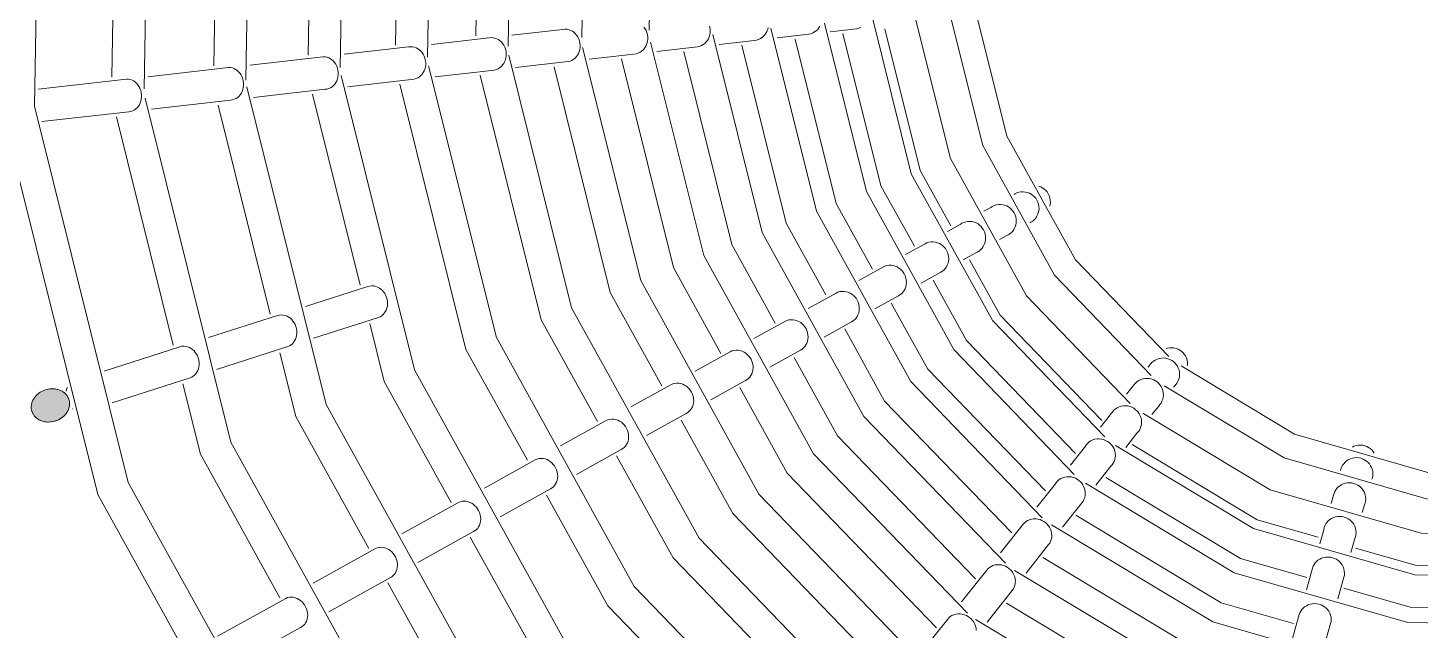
# Model space of a CAD drawing. Header units: millimetres. Extents: x -100577 to 287200, y -212120 to 238461.
# Drawn here: x 57379 to 58146, y 46985 to 47316 of the extents above; entities that cross this region are included whole.
import ezdxf

# ---------------------------------------------------------------- set-up
doc = ezdxf.new("R2010")
doc.units = ezdxf.units.MM
doc.layers.add('02_切断（家具）', color=8, linetype='Continuous', lineweight=18)
doc.layers.add('11_見えがかり（家具）', color=8, linetype='Continuous', lineweight=9)

msp = doc.modelspace()

# ---------------------------------------------------------------- hatches: boundary and pattern name
at = {"layer": '02_切断（家具）'}
msp.add_hatch(color=8, dxfattribs=at).paths.add_polyline_path([(57397.99, 47116.18), (57398.73, 47115.67), (57398.94, 47115.52), (57399.59, 47114.93), (57399.77, 47114.76), (57400.35, 47114.06), (57400.51, 47113.87), (57400.99, 47113.08), (57401.12, 47112.86), (57401.48, 47111.98), (57401.58, 47111.75), (57401.8, 47110.8), (57401.86, 47110.55), (57401.92, 47109.57), (57401.94, 47109.3), (57401.85, 47108.31), (57401.82, 47108.04), (57401.58, 47107.07), (57401.51, 47106.79), (57401.12, 47105.87), (57401.01, 47105.6), (57400.51, 47104.75), (57400.37, 47104.49), (57399.78, 47103.72), (57399.6, 47103.49), (57398.94, 47102.81), (57398.74, 47102.6), (57398.01, 47101.99), (57397.77, 47101.79), (57396.94, 47101.24), (57396.66, 47101.05), (57395.74, 47100.58), (57395.43, 47100.42), (57394.43, 47100.04), (57394.08, 47099.9), (57393.04, 47099.63), (57392.66, 47099.54), (57391.61, 47099.39), (57391.21, 47099.34), (57390.16, 47099.32), (57389.75, 47099.31), (57388.75, 47099.41), (57388.34, 47099.46), (57387.4, 47099.67), (57387.01, 47099.76), (57386.15, 47100.08), (57385.79, 47100.21), (57385.03, 47100.6), (57384.7, 47100.77), (57384.04, 47101.23), (57383.76, 47101.43), (57383.18, 47101.96), (57382.92, 47102.19), (57382.41, 47102.8), (57382.18, 47103.08), (57381.76, 47103.78), (57381.57, 47104.09), (57381.25, 47104.86), (57381.11, 47105.21), (57380.92, 47106.03), (57380.83, 47106.4), (57380.78, 47107.26), (57380.75, 47107.65), (57380.84, 47108.53), (57380.87, 47108.92), (57381.09, 47109.78), (57381.19, 47110.16), (57381.53, 47110.99), (57381.68, 47111.35), (57382.13, 47112.13), (57382.33, 47112.46), (57382.87, 47113.17), (57383.09, 47113.47), (57383.71, 47114.1), (57383.95, 47114.36), (57384.65, 47114.93), (57384.92, 47115.16), (57385.72, 47115.69), (57386.03, 47115.9), (57386.93, 47116.36), (57387.27, 47116.54), (57388.26, 47116.91), (57388.61, 47117.05), (57389.66, 47117.32), (57390.03, 47117.42), (57391.12, 47117.56), (57391.49, 47117.62), (57392.59, 47117.64), (57392.94, 47117.64), (57394.02, 47117.53), (57394.35, 47117.5), (57395.37, 47117.26), (57395.68, 47117.19), (57396.62, 47116.84), (57396.9, 47116.74), (57397.75, 47116.3)])

# ---------------------------------------------------------------- linework, layer by layer
msp.add_lwpolyline([(57397.99, 47116.18), (57398.73, 47115.67), (57398.94, 47115.52), (57399.59, 47114.93), (57399.77, 47114.76), (57400.35, 47114.06), (57400.51, 47113.87), (57400.99, 47113.08), (57401.12, 47112.86), (57401.48, 47111.98), (57401.58, 47111.75), (57401.8, 47110.8), (57401.86, 47110.55), (57401.92, 47109.57), (57401.94, 47109.3), (57401.85, 47108.31), (57401.82, 47108.04), (57401.58, 47107.07), (57401.51, 47106.79), (57401.12, 47105.87), (57401.01, 47105.6), (57400.51, 47104.75), (57400.37, 47104.49), (57399.78, 47103.72), (57399.6, 47103.49), (57398.94, 47102.81), (57398.74, 47102.6), (57398.01, 47101.99), (57397.77, 47101.79), (57396.94, 47101.24), (57396.66, 47101.05), (57395.74, 47100.58), (57395.43, 47100.42), (57394.43, 47100.04), (57394.08, 47099.9), (57393.04, 47099.63), (57392.66, 47099.54), (57391.61, 47099.39), (57391.21, 47099.34), (57390.16, 47099.32), (57389.75, 47099.31), (57388.75, 47099.41), (57388.34, 47099.46), (57387.4, 47099.67), (57387.01, 47099.76), (57386.15, 47100.08), (57385.79, 47100.21), (57385.03, 47100.6), (57384.7, 47100.77), (57384.04, 47101.23), (57383.76, 47101.43), (57383.18, 47101.96), (57382.92, 47102.19), (57382.41, 47102.8), (57382.18, 47103.08), (57381.76, 47103.78), (57381.57, 47104.09), (57381.25, 47104.86), (57381.11, 47105.21), (57380.92, 47106.03), (57380.83, 47106.4), (57380.78, 47107.26), (57380.75, 47107.65), (57380.84, 47108.53), (57380.87, 47108.92), (57381.09, 47109.78), (57381.19, 47110.16), (57381.53, 47110.99), (57381.68, 47111.35), (57382.13, 47112.13), (57382.33, 47112.46), (57382.87, 47113.17), (57383.09, 47113.47), (57383.71, 47114.1), (57383.95, 47114.36), (57384.65, 47114.93), (57384.92, 47115.16), (57385.72, 47115.69), (57386.03, 47115.9), (57386.93, 47116.36), (57387.27, 47116.54), (57388.26, 47116.91), (57388.61, 47117.05), (57389.66, 47117.32), (57390.03, 47117.42), (57391.12, 47117.56), (57391.49, 47117.62), (57392.59, 47117.64), (57392.94, 47117.64), (57394.02, 47117.53), (57394.35, 47117.5), (57395.37, 47117.26), (57395.68, 47117.19), (57396.62, 47116.84), (57396.9, 47116.74), (57397.75, 47116.3), (57397.99, 47116.18)], dxfattribs=at)
at = {"layer": '11_見えがかり（家具）'}
for points in [[(57386.24, 47487.06), (57382.51, 47273.36), (57434.21, 47065.97), (57537.83, 46879.04), (57686.3, 46725.29), (57869.51, 46615.22), (58074.96, 46556.3), (58288.66, 46552.57), (58496.04, 46604.28), (58682.97, 46707.9), (58836.72, 46856.37), (58946.8, 47039.57), (59005.71, 47245.02), (59009.44, 47458.72), (58957.74, 47666.11), (58854.12, 47853.04), (58705.65, 48006.78)], [(57820.46, 47660.69), (57757.88, 47556.53), (57723.51, 47436.65), (57721.38, 47315.14)], [(57581.53, 47306.94), (57584.15, 47457.48), (57603.41, 47524.62)], [(57625.84, 47311.99), (57628.27, 47450.88), (57645.97, 47512.63)], [(57446.34, 47478.07), (57442.94, 47282.89)], [(57502.23, 47469.72), (57499.05, 47287.58)], [(57554.05, 47461.98), (57551.13, 47294.52)], [(57601.96, 47454.82), (57599.26, 47300.24)], [(57646.07, 47448.22), (57643.59, 47306.32)], [(57686.54, 47442.18), (57684.25, 47311.09)], [(57425.2, 47289.28), (57427.46, 47418.93)], [(57481.34, 47295.54), (57483.41, 47414.28)], [(57533.4, 47301.47), (57535.29, 47409.96)], [(57844.46, 47321.91), (57865.88, 47236.01), (57910.78, 47155), (57972.48, 47091.11)], [(57867.54, 47324.37), (57887.45, 47244.51), (57929.42, 47168.8), (57986.6, 47109.59)], [(57886.66, 47326.39), (57905.32, 47251.55), (57944.86, 47180.22), (57998.15, 47125.04)], [(57900.98, 47327.5), (57918.61, 47256.78), (57956.34, 47188.72), (58007.8, 47135.42)], [(57645.7, 47312.39), (57673.82, 47315.59), (57674.93, 47315.7), (57676.04, 47315.63), (57677.12, 47315.41), (57678.13, 47315.04), (57679.06, 47314.55), (57679.9, 47313.97), (57680.67, 47313.27), (57681.39, 47312.45), (57682.03, 47311.5), (57682.57, 47310.44), (57682.99, 47309.3), (57683.26, 47308.09), (57683.38, 47306.85), (57683.35, 47305.63), (57683.17, 47304.45), (57682.86, 47303.33), (57682.44, 47302.31), (57681.92, 47301.4), (57681.32, 47300.57), (57680.59, 47299.79), (57679.75, 47299.11), (57678.8, 47298.53), (57677.77, 47298.1), (57676.68, 47297.83), (57647.74, 47294.53)], [(57718.44, 47316.89), (57719.09, 47316), (57719.66, 47314.99), (57720.11, 47313.88), (57720.42, 47312.69), (57720.59, 47311.46), (57720.6, 47310.23), (57720.46, 47309.01), (57720.17, 47307.86), (57719.76, 47306.78), (57719.24, 47305.82), (57718.64, 47304.96), (57717.95, 47304.2), (57717.15, 47303.51), (57716.24, 47302.91), (57715.23, 47302.44), (57714.15, 47302.12), (57713.03, 47301.97), (57688.39, 47299.16)], [(57754.69, 47317.36), (57754.95, 47316.15), (57755.06, 47314.92), (57755.01, 47313.69), (57754.81, 47312.51), (57754.48, 47311.4), (57754.04, 47310.39), (57753.5, 47309.48), (57752.87, 47308.65), (57752.11, 47307.89), (57751.24, 47307.21), (57750.27, 47306.64), (57749.21, 47306.22), (57748.09, 47305.96), (57725.53, 47303.39)], [(57787.01, 47316.69), (57786.72, 47315.53), (57786.31, 47314.45), (57785.79, 47313.48), (57785.18, 47312.62), (57784.49, 47311.84), (57783.67, 47311.13), (57782.74, 47310.53), (57781.72, 47310.04), (57780.62, 47309.71), (57779.47, 47309.53), (57759.89, 47307.3)], [(57788.51, 47316.21), (57813.64, 47215.43), (57865.64, 47121.61), (57938.09, 47046.58)], [(57815.51, 47317.31), (57814.95, 47316.41), (57814.29, 47315.59), (57813.51, 47314.82), (57812.61, 47314.15), (57811.6, 47313.6), (57810.51, 47313.19), (57809.37, 47312.94), (57791.88, 47310.94)], [(57818.01, 47319.01), (57841.14, 47226.27), (57889.41, 47139.19), (57955.74, 47070.5)], [(57838, 47316.59), (57836.9, 47316.19), (57835.74, 47315.94), (57821.25, 47314.29)], [(57887.64, 47207.36), (57870.71, 47237.91), (57851.28, 47315.83)], [(57601.38, 47307.34), (57633.12, 47310.95), (57634.22, 47311.06), (57635.32, 47311.01), (57636.38, 47310.79), (57637.39, 47310.42), (57638.31, 47309.94), (57639.14, 47309.36), (57639.91, 47308.67), (57640.62, 47307.85), (57641.26, 47306.91), (57641.8, 47305.85), (57642.22, 47304.7), (57642.5, 47303.5), (57642.63, 47302.26), (57642.6, 47301.04), (57642.43, 47299.85), (57642.13, 47298.74), (57641.72, 47297.72), (57641.23, 47296.81), (57640.63, 47295.97), (57639.92, 47295.19), (57639.09, 47294.5), (57638.16, 47293.92), (57637.14, 47293.48), (57636.07, 47293.2), (57603.42, 47289.48)], [(57722.18, 47308.56), (57751.5, 47190.96), (57811.96, 47081.88), (57896.83, 46994)], [(57756.45, 47312.82), (57783.67, 47203.63), (57839.76, 47102.45), (57917.89, 47021.54)], [(57818.81, 47169.29), (57796.89, 47208.84), (57772.44, 47306.87)], [(57844.43, 47183.52), (57824.39, 47219.67), (57801.8, 47310.28)], [(57867.56, 47196.17), (57849.13, 47229.41), (57828.22, 47313.25)], [(57501.2, 47295.92), (57541.67, 47300.53), (57542.74, 47300.48), (57543.78, 47300.27), (57544.76, 47299.92), (57545.67, 47299.45), (57546.49, 47298.87), (57547.25, 47298.19), (57547.96, 47297.38), (57548.59, 47296.44), (57549.14, 47295.39), (57549.56, 47294.25), (57549.84, 47293.05), (57549.99, 47291.82), (57549.98, 47290.59), (57549.83, 47289.41), (57549.55, 47288.29), (57549.17, 47287.26), (57548.69, 47286.34), (57548.12, 47285.5), (57547.43, 47284.71), (57546.63, 47284.01), (57545.73, 47283.43), (57544.75, 47282.98), (57543.71, 47282.69), (57542.71, 47282.57), (57503.23, 47278.07)], [(57553.26, 47301.85), (57588.76, 47305.9), (57589.85, 47306.01), (57590.93, 47305.96), (57591.99, 47305.75), (57592.98, 47305.39), (57593.9, 47304.91), (57594.72, 47304.33), (57595.48, 47303.65), (57596.19, 47302.83), (57596.83, 47301.89), (57597.37, 47300.84), (57597.79, 47299.69), (57598.08, 47298.49), (57598.21, 47297.26), (57598.2, 47296.03), (57598.04, 47294.85), (57597.75, 47293.73), (57597.35, 47292.71), (57596.86, 47291.79), (57596.28, 47290.95), (57595.58, 47290.17), (57594.77, 47289.47), (57593.85, 47288.89), (57592.85, 47288.45), (57591.79, 47288.16), (57555.29, 47284)], [(57643.98, 47301.31), (57678.65, 47162.26), (57749.02, 47035.31), (57847.85, 46932.98)], [(57684.71, 47305.67), (57716.72, 47177.26), (57781.91, 47059.65), (57873.21, 46965.11)], [(57760.92, 47137.15), (57734.75, 47184.36), (57706.09, 47299.32)], [(57790.89, 47153.79), (57766.93, 47197.03), (57740.42, 47303.34)], [(57445.05, 47289.52), (57489.56, 47294.59), (57490.61, 47294.55), (57491.64, 47294.35), (57492.62, 47294.01), (57493.52, 47293.54), (57494.33, 47292.97), (57495.08, 47292.29), (57495.79, 47291.48), (57496.42, 47290.55), (57496.96, 47289.5), (57497.39, 47288.36), (57497.68, 47287.16), (57497.83, 47285.93), (57497.83, 47284.71), (57497.69, 47283.52), (57497.42, 47282.4), (57497.05, 47281.37), (57496.59, 47280.45), (57496.03, 47279.6), (57495.36, 47278.81), (57494.57, 47278.11), (57493.68, 47277.51), (57492.72, 47277.06), (57491.69, 47276.76), (57490.65, 47276.65), (57490.63, 47276.64), (57447.09, 47271.67)], [(57599.85, 47295.54), (57637.15, 47145.91), (57713.17, 47008.78), (57820.81, 46897.31)], [(57728.42, 47119.35), (57699.98, 47170.66), (57668.96, 47295.04)], [(57384.67, 47282.65), (57433.36, 47288.19), (57434.4, 47288.16), (57435.42, 47287.96), (57436.38, 47287.62), (57437.28, 47287.16), (57438.08, 47286.6), (57438.83, 47285.92), (57439.53, 47285.12), (57440.16, 47284.19), (57440.71, 47283.15), (57441.13, 47282.01), (57441.43, 47280.81), (57441.58, 47279.58), (57441.59, 47278.35), (57441.46, 47277.17), (57441.21, 47276.05), (57440.84, 47275.02), (57440.39, 47274.09), (57439.85, 47273.24), (57439.19, 47272.45), (57438.42, 47271.74), (57437.55, 47271.14), (57436.6, 47270.68), (57435.58, 47270.38), (57434.59, 47270.26), (57434.54, 47270.24), (57386.71, 47264.79)], [(57499.7, 47283.99), (57543.33, 47108.96), (57632.11, 46948.8), (57757.66, 46818.79)], [(57551.67, 47290.25), (57592.08, 47128.16), (57674.23, 46979.97), (57790.57, 46859.5)], [(57654.27, 47078.23), (57620.4, 47139.32), (57583.99, 47285.39)], [(57692.94, 47099.67), (57661.91, 47155.66), (57628.31, 47290.42)], [(57443.53, 47277.68), (57490.76, 47088.25), (57586.69, 46915.19), (57723.39, 46773.63)], [(57562.09, 47174.68), (57535.86, 47279.91)], [(57512.53, 47158.75), (57483.83, 47273.85)], [(57523.36, 46868.33), (57417.47, 47059.38), (57366.43, 47264.07)], [(57459.06, 47141.63), (57427.69, 47267.45)], [(57922.5, 47224.69), (57922.92, 47224.97), (57923.99, 47225.49), (57925.15, 47225.86), (57926.36, 47226.08), (57927.58, 47226.12), (57928.79, 47225.99), (57929.96, 47225.71), (57931.04, 47225.29), (57932.03, 47224.75), (57932.91, 47224.12), (57933.71, 47223.39), (57934.45, 47222.53), (57935.09, 47221.55), (57935.62, 47220.46), (57936, 47219.3), (57936.23, 47218.08), (57936.28, 47216.84), (57936.17, 47215.63), (57935.9, 47214.46), (57935.49, 47213.37), (57934.97, 47212.38), (57934.35, 47211.5), (57933.64, 47210.7), (57932.79, 47209.97), (57931.82, 47209.33), (57931.18, 47209.02)], [(57936.19, 47229.2), (57936.2, 47229.2), (57937.29, 47228.78), (57938.29, 47228.25), (57939.18, 47227.62), (57939.98, 47226.89), (57940.72, 47226.04), (57941.37, 47225.06), (57941.9, 47223.98), (57942.29, 47222.81), (57942.51, 47221.59), (57942.57, 47220.36), (57942.45, 47219.13), (57942.25, 47218.26)], [(57905.86, 47215.43), (57909.66, 47217.54), (57910.46, 47218.07), (57911.52, 47218.57), (57912.67, 47218.94), (57913.86, 47219.14), (57915.08, 47219.17), (57916.28, 47219.04), (57917.44, 47218.74), (57918.52, 47218.31), (57919.5, 47217.77), (57920.37, 47217.13), (57921.17, 47216.4), (57921.9, 47215.53), (57922.54, 47214.55), (57923.06, 47213.46), (57923.44, 47212.3), (57923.66, 47211.08), (57923.72, 47209.85), (57923.61, 47208.63), (57923.35, 47207.47), (57922.94, 47206.39), (57922.42, 47205.4), (57921.81, 47204.53), (57921.1, 47203.74), (57920.26, 47203.02), (57919.3, 47202.39), (57918.24, 47201.88), (57914.52, 47199.82)], [(57885.75, 47204.28), (57892.8, 47208.19), (57893.69, 47208.77), (57894.75, 47209.27), (57895.88, 47209.62), (57897.07, 47209.81), (57898.28, 47209.83), (57899.47, 47209.69), (57900.61, 47209.39), (57901.68, 47208.95), (57902.66, 47208.4), (57903.52, 47207.76), (57904.31, 47207.01), (57905.04, 47206.15), (57905.67, 47205.16), (57906.19, 47204.07), (57906.57, 47202.91), (57906.79, 47201.69), (57906.85, 47200.46), (57906.74, 47199.25), (57906.48, 47198.1), (57906.08, 47197.02), (57905.57, 47196.04), (57904.96, 47195.17), (57904.26, 47194.39), (57903.43, 47193.68), (57902.48, 47193.06), (57901.42, 47192.56), (57894.4, 47188.67)], [(57862.66, 47191.57), (57873.44, 47197.55), (57874.48, 47198.03), (57875.61, 47198.37), (57876.78, 47198.55), (57877.98, 47198.56), (57879.16, 47198.41), (57880.3, 47198.1), (57881.36, 47197.65), (57882.33, 47197.09), (57883.19, 47196.45), (57883.97, 47195.7), (57884.69, 47194.83), (57885.32, 47193.84), (57885.84, 47192.75), (57886.21, 47191.58), (57886.44, 47190.37), (57886.49, 47189.14), (57886.39, 47187.94), (57886.13, 47186.79), (57885.73, 47185.72), (57885.22, 47184.74), (57884.63, 47183.89), (57883.93, 47183.11), (57883.1, 47182.41), (57882.16, 47181.8), (57871.38, 47175.83)], [(57837.03, 47177.36), (57850.21, 47184.67), (57851.25, 47185.15), (57852.36, 47185.48), (57853.53, 47185.65), (57854.72, 47185.65), (57855.89, 47185.48), (57857.01, 47185.16), (57858.07, 47184.71), (57859.03, 47184.14), (57859.88, 47183.49), (57860.66, 47182.74), (57861.37, 47181.86), (57862, 47180.87), (57862.51, 47179.78), (57862.89, 47178.61), (57863.11, 47177.4), (57863.17, 47176.18), (57863.06, 47174.98), (57862.81, 47173.83), (57862.42, 47172.77), (57861.91, 47171.8), (57861.32, 47170.95), (57860.63, 47170.19), (57859.81, 47169.49), (57858.88, 47168.89), (57845.75, 47161.62)], [(57914.95, 47158.09), (57898.03, 47188.63)], [(57896.31, 47144.3), (57877.98, 47177.37)], [(57531.94, 47162.93), (57566.39, 47173.96), (57567.42, 47174.22), (57568.5, 47174.32), (57569.6, 47174.25), (57570.68, 47174.02), (57571.71, 47173.63), (57572.67, 47173.12), (57573.54, 47172.5), (57574.32, 47171.8), (57575.02, 47171), (57575.66, 47170.09), (57576.21, 47169.06), (57576.66, 47167.94), (57576.98, 47166.76), (57577.16, 47165.54), (57577.19, 47164.31), (57577.07, 47163.12), (57576.81, 47161.99), (57576.42, 47160.96), (57575.94, 47160.03), (57575.37, 47159.21), (57574.71, 47158.49), (57573.95, 47157.85), (57573.07, 47157.3), (57572.11, 47156.89), (57536.3, 47145.43)], [(57809.1, 47161.88), (57824.39, 47170.36), (57825.41, 47170.82), (57826.52, 47171.14), (57827.68, 47171.3), (57828.85, 47171.29), (57830.01, 47171.11), (57831.13, 47170.79), (57832.17, 47170.32), (57833.13, 47169.75), (57833.97, 47169.09), (57834.75, 47168.34), (57835.46, 47167.46), (57836.08, 47166.46), (57836.59, 47165.37), (57836.96, 47164.21), (57837.18, 47162.99), (57837.24, 47161.77), (57837.14, 47160.58), (57836.89, 47159.44), (57836.5, 47158.38), (57836, 47157.42), (57835.41, 47156.58), (57834.73, 47155.82), (57833.92, 47155.14), (57833, 47154.55), (57817.83, 47146.14)], [(57874.94, 47128.48), (57854.83, 47164.76)], [(57478.47, 47145.81), (57516.53, 47158), (57517.55, 47158.25), (57518.62, 47158.34), (57519.7, 47158.26), (57520.77, 47158.02), (57521.79, 47157.62), (57522.74, 47157.1), (57523.6, 47156.47), (57524.37, 47155.76), (57525.06, 47154.96), (57525.69, 47154.04), (57526.24, 47153.02), (57526.68, 47151.9), (57527, 47150.71), (57527.17, 47149.49), (57527.2, 47148.27), (57527.08, 47147.08), (57526.82, 47145.95), (57526.44, 47144.92), (57525.95, 47144), (57525.39, 47143.19), (57524.75, 47142.48), (57523.99, 47141.84), (57523.12, 47141.31), (57522.17, 47140.9), (57482.83, 47128.31)], [(57612.27, 47054.94), (57575.34, 47121.56), (57567.36, 47153.57)], [(57779.12, 47145.26), (57796.25, 47154.76), (57797.27, 47155.21), (57798.36, 47155.52), (57799.51, 47155.67), (57800.67, 47155.65), (57801.83, 47155.47), (57802.93, 47155.13), (57803.97, 47154.66), (57804.92, 47154.08), (57805.76, 47153.41), (57806.52, 47152.65), (57807.23, 47151.77), (57807.85, 47150.78), (57808.35, 47149.68), (57808.72, 47148.52), (57808.94, 47147.31), (57809, 47146.09), (57808.9, 47144.9), (57808.66, 47143.76), (57808.27, 47142.71), (57807.78, 47141.76), (57807.2, 47140.93), (57806.52, 47140.18), (57805.72, 47139.5), (57804.81, 47138.92), (57787.84, 47129.52)], [(57970.82, 47100.24), (57914.95, 47158.09)], [(57851.17, 47110.9), (57829.18, 47150.58)], [(57420.96, 47127.4), (57462.75, 47140.78), (57463.77, 47141.03), (57464.82, 47141.1), (57465.89, 47141.01), (57466.95, 47140.76), (57467.96, 47140.36), (57468.9, 47139.83), (57469.75, 47139.19), (57470.5, 47138.48), (57471.19, 47137.67), (57471.81, 47136.75), (57472.35, 47135.71), (57472.79, 47134.59), (57473.1, 47133.4), (57473.27, 47132.18), (57473.29, 47130.96), (57473.17, 47129.78), (57472.92, 47128.66), (57472.54, 47127.63), (57472.06, 47126.71), (57471.5, 47125.91), (57470.86, 47125.21), (57470.11, 47124.58), (57469.25, 47124.06), (57468.31, 47123.66), (57425.32, 47109.9)], [(57746.71, 47127.29), (57766.03, 47138.01), (57767.04, 47138.45), (57768.12, 47138.75), (57769.26, 47138.89), (57770.42, 47138.86), (57771.56, 47138.66), (57772.66, 47138.32), (57773.69, 47137.84), (57774.63, 47137.25), (57775.46, 47136.58), (57776.22, 47135.82), (57776.92, 47134.93), (57777.53, 47133.94), (57778.04, 47132.84), (57778.41, 47131.67), (57778.63, 47130.47), (57778.69, 47129.25), (57778.59, 47128.06), (57778.35, 47126.93), (57777.97, 47125.89), (57777.48, 47124.95), (57776.91, 47124.12), (57776.23, 47123.38), (57775.44, 47122.71), (57774.53, 47122.14), (57755.43, 47111.55)], [(57956.43, 47082.04), (57896.31, 47144.3)], [(58006.39, 47139.77), (58006.97, 47139.96), (58008.19, 47140.18), (58009.43, 47140.24), (58010.65, 47140.12), (58011.82, 47139.85), (58012.92, 47139.43), (58013.92, 47138.9), (58014.81, 47138.28), (58015.61, 47137.55), (58016.36, 47136.7), (58017.01, 47135.72), (58017.54, 47134.64), (58017.92, 47133.48), (58018.15, 47132.26), (58018.21, 47131.02), (58018.15, 47130.41)], [(57566.84, 47029.75), (57526.59, 47102.36), (57517.83, 47137.5)], [(57825.29, 47091.75), (57801.35, 47134.93)], [(57996.5, 47129.62), (57997.14, 47130.42), (57997.75, 47131.3), (57998.47, 47132.09), (57999.32, 47132.82), (58000.28, 47133.46), (58001.36, 47133.98), (58002.52, 47134.36), (58003.73, 47134.57), (58004.96, 47134.62), (58006.18, 47134.5), (58007.35, 47134.22), (58008.44, 47133.81), (58009.44, 47133.27), (58010.33, 47132.65), (58011.14, 47131.92), (58011.88, 47131.07), (58012.53, 47130.1), (58013.07, 47129.02), (58013.46, 47127.86), (58013.69, 47126.65), (58013.75, 47125.42), (58013.64, 47124.21), (58013.38, 47123.04), (58012.98, 47121.96), (58012.45, 47120.97), (58011.84, 47120.09), (58011.12, 47119.3), (58010.49, 47118.5)], [(58014.56, 47130.24), (58077.11, 47092.66), (58151.91, 47071.21), (58224.78, 47069.93)], [(57939.78, 47061.34), (57874.94, 47128.48)], [(57984.55, 47114.59), (57988.25, 47119.25), (57988.86, 47120.12), (57989.57, 47120.91), (57990.41, 47121.63), (57991.37, 47122.26), (57992.44, 47122.77), (57993.59, 47123.14), (57994.8, 47123.34), (57996.02, 47123.39), (57997.24, 47123.26), (57998.4, 47122.98), (57999.49, 47122.56), (58000.49, 47122.02), (58001.38, 47121.4), (58002.19, 47120.67), (58002.93, 47119.82), (58003.59, 47118.85), (58004.12, 47117.78), (58004.52, 47116.63), (58004.76, 47115.42), (58004.82, 47114.2), (58004.73, 47113), (58004.47, 47111.84), (58004.07, 47110.76), (58003.56, 47109.78), (58002.95, 47108.91), (58002.24, 47108.13), (57998.53, 47103.47)], [(57400.05, 47116.34), (57400.26, 47117.26), (57400.64, 47118.29), (57400.69, 47118.39)], [(57517.84, 47002.58), (57474.01, 47081.65), (57464.36, 47120.38)], [(57711.22, 47107.63), (57733.37, 47119.9), (57734.37, 47120.34), (57735.44, 47120.62), (57736.57, 47120.75), (57737.72, 47120.71), (57738.85, 47120.51), (57739.94, 47120.15), (57740.96, 47119.67), (57741.89, 47119.07), (57742.72, 47118.4), (57743.47, 47117.63), (57744.17, 47116.74), (57744.78, 47115.74), (57745.28, 47114.64), (57745.65, 47113.48), (57745.87, 47112.27), (57745.93, 47111.06), (57745.83, 47109.88), (57745.59, 47108.75), (57745.22, 47107.71), (57744.74, 47106.78), (57744.17, 47105.96), (57743.5, 47105.23), (57742.72, 47104.57), (57741.82, 47104.01), (57719.95, 47091.89)], [(57879.81, 46985.94), (57797.49, 47071.18), (57771.36, 47118.32)], [(58005.3, 47119.28), (58071.41, 47079.56), (58149.8, 47057.08), (58226.52, 47055.74)], [(57921.37, 47038.22), (57851.17, 47110.9)], [(57970.11, 47096.44), (57976.31, 47104.23), (57976.91, 47105.09), (57977.61, 47105.87), (57978.44, 47106.58), (57979.39, 47107.2), (57980.45, 47107.7), (57981.6, 47108.06), (57982.8, 47108.26), (57984.02, 47108.3), (57985.23, 47108.16), (57986.39, 47107.88), (57987.48, 47107.45), (57988.48, 47106.92), (57989.36, 47106.29), (57990.17, 47105.57), (57990.92, 47104.72), (57991.58, 47103.75), (57992.12, 47102.68), (57992.52, 47101.54), (57992.76, 47100.34), (57992.83, 47099.12), (57992.74, 47097.93), (57992.49, 47096.78), (57992.1, 47095.72), (57991.59, 47094.74), (57990.99, 47093.89), (57990.29, 47093.11), (57984.1, 47085.32)], [(57403.64, 47106.57), (57403.5, 47106.67)], [(57672.55, 47086.19), (57697.61, 47100.08), (57698.59, 47100.5), (57699.66, 47100.78), (57700.78, 47100.89), (57701.91, 47100.84), (57703.04, 47100.63), (57704.12, 47100.27), (57705.13, 47099.77), (57706.06, 47099.17), (57706.88, 47098.49), (57707.63, 47097.72), (57708.32, 47096.83), (57708.92, 47095.82), (57709.42, 47094.73), (57709.79, 47093.56), (57710.01, 47092.36), (57710.07, 47091.15), (57709.98, 47089.97), (57709.74, 47088.85), (57709.37, 47087.82), (57708.89, 47086.89), (57708.33, 47086.08), (57707.67, 47085.36), (57706.89, 47084.71), (57706, 47084.16), (57681.27, 47070.45)], [(57767.45, 47048.94), (57738.95, 47100.35)], [(57993.47, 47104.18), (58063.75, 47061.95), (58146.96, 47038.09), (58229.26, 47036.65)], [(57901.33, 47013.01), (57825.29, 47091.75)], [(57953.56, 47075.63), (57961.88, 47086.09), (57962.47, 47086.94), (57963.17, 47087.71), (57963.99, 47088.41), (57964.93, 47089.02), (57965.99, 47089.52), (57967.12, 47089.87), (57968.32, 47090.06), (57969.53, 47090.08), (57970.74, 47089.95), (57971.9, 47089.66), (57972.99, 47089.23), (57973.98, 47088.69), (57974.87, 47088.07), (57975.67, 47087.34), (57976.42, 47086.5), (57977.08, 47085.53), (57977.63, 47084.47), (57978.03, 47083.33), (57978.28, 47082.13), (57978.36, 47080.93), (57978.27, 47079.74), (57978.03, 47078.61), (57977.65, 47077.55), (57977.15, 47076.59), (57976.56, 47075.74), (57975.86, 47074.97), (57967.54, 47064.51)], [(57978.36, 47086.43), (58054.5, 47040.68), (58143.53, 47015.15), (58232.39, 47013.6)], [(58090.13, 47035.82), (58056.58, 47045.44), (57987.64, 47086.86)], [(58109.06, 47085.57), (58109.87, 47085.97), (58111.03, 47086.35), (58112.25, 47086.58), (58113.49, 47086.63), (58114.71, 47086.52), (58115.88, 47086.25), (58116.98, 47085.84), (58117.98, 47085.31), (58118.87, 47084.69), (58119.68, 47083.96), (58120.42, 47083.11), (58121.08, 47082.14), (58121.08, 47082.13)], [(57630.54, 47062.9), (57658.62, 47078.46), (57659.6, 47078.88), (57660.66, 47079.15), (57661.76, 47079.25), (57662.89, 47079.19), (57664, 47078.97), (57665.08, 47078.6), (57666.08, 47078.09), (57667, 47077.49), (57667.81, 47076.8), (57668.56, 47076.02), (57669.24, 47075.13), (57669.84, 47074.12), (57670.34, 47073.02), (57670.7, 47071.86), (57670.92, 47070.66), (57670.99, 47069.45), (57670.9, 47068.28), (57670.66, 47067.16), (57670.3, 47066.14), (57669.83, 47065.22), (57669.27, 47064.42), (57668.62, 47063.7), (57667.85, 47063.06), (57666.97, 47062.52), (57639.27, 47047.17)], [(57734.55, 47024.6), (57703.47, 47080.69)], [(58102.7, 47073.4), (58103.11, 47074.49), (58103.63, 47075.48), (58104.24, 47076.36), (58104.96, 47077.16), (58105.81, 47077.89), (58106.78, 47078.53), (58107.86, 47079.06), (58109.02, 47079.44), (58110.24, 47079.66), (58111.47, 47079.72), (58112.7, 47079.61), (58113.87, 47079.34), (58114.97, 47078.93), (58115.97, 47078.41), (58116.87, 47077.8), (58117.68, 47077.08), (58118.43, 47076.24), (58119.08, 47075.27), (58119.62, 47074.2), (58120.02, 47073.05), (58120.25, 47071.84), (58120.32, 47070.62), (58120.21, 47069.41), (58119.95, 47068.25), (58119.77, 47067.77)], [(57935.16, 47052.5), (57945.33, 47065.29), (57945.92, 47066.13), (57946.61, 47066.89), (57947.42, 47067.59), (57948.36, 47068.19), (57949.41, 47068.67), (57950.54, 47069.01), (57951.72, 47069.2), (57952.93, 47069.22), (57954.13, 47069.07), (57955.29, 47068.78), (57956.37, 47068.35), (57957.37, 47067.81), (57958.25, 47067.18), (57959.06, 47066.46), (57959.81, 47065.61), (57960.47, 47064.65), (57961.02, 47063.59), (57961.43, 47062.46), (57961.68, 47061.27), (57961.77, 47060.07), (57961.69, 47058.9), (57961.46, 47057.77), (57961.08, 47056.72), (57960.59, 47055.77), (57960.01, 47054.93), (57959.32, 47054.17), (57949.14, 47041.38)], [(58083.82, 47013.71), (58047.33, 47024.17), (57973.14, 47068.75)], [(58102.54, 47072.71), (58102.7, 47073.4)], [(57961.87, 47065.59), (58043.9, 47016.3), (58139.6, 46988.85), (58235.47, 46987.18)], [(58099.15, 47060.72), (58099.67, 47061.7), (58100.28, 47062.57), (58100.99, 47063.36), (58101.83, 47064.09), (58102.8, 47064.73), (58103.87, 47065.25), (58105.03, 47065.63), (58106.24, 47065.85), (58107.48, 47065.91), (58108.7, 47065.8), (58109.88, 47065.53), (58110.98, 47065.13), (58111.98, 47064.61), (58112.88, 47064), (58113.7, 47063.3), (58114.45, 47062.46), (58115.11, 47061.51), (58115.66, 47060.45), (58116.06, 47059.31), (58116.3, 47058.11), (58116.37, 47056.9), (58116.28, 47055.7), (58116.02, 47054.56), (58115.69, 47053.65), (58114.49, 47049.48)], [(57585.11, 47037.72), (57616.28, 47054.99), (57617.25, 47055.4), (57618.3, 47055.65), (57619.39, 47055.75), (57620.51, 47055.68), (57621.62, 47055.44), (57622.68, 47055.06), (57623.67, 47054.55), (57624.58, 47053.94), (57625.39, 47053.25), (57626.13, 47052.47), (57626.81, 47051.57), (57627.41, 47050.56), (57627.9, 47049.46), (57628.27, 47048.3), (57628.48, 47047.1), (57628.55, 47045.89), (57628.46, 47044.73), (57628.23, 47043.62), (57627.87, 47042.6), (57627.41, 47041.69), (57626.86, 47040.89), (57626.21, 47040.18), (57625.45, 47039.55), (57624.58, 47039.02), (57593.83, 47021.98)], [(57698.7, 46998.07), (57664.86, 47059.11)], [(58097.33, 47054.4), (58098.5, 47058.49), (58098.76, 47059.64), (58099.15, 47060.72)], [(57856.44, 46956.78), (57767.45, 47048.94)], [(57915.07, 47027.35), (57927.52, 47043), (57928.2, 47043.75), (57929.01, 47044.43), (57929.94, 47045.03), (57930.98, 47045.5), (57932.1, 47045.83), (57933.28, 47046.01), (57934.48, 47046.02), (57935.68, 47045.87), (57936.83, 47045.57), (57937.92, 47045.14), (57938.91, 47044.6), (57939.79, 47043.97), (57940.6, 47043.25), (57941.35, 47042.41), (57942.02, 47041.45), (57942.57, 47040.39), (57942.98, 47039.26), (57943.24, 47038.09), (57943.33, 47036.9), (57943.26, 47035.73), (57943.04, 47034.61), (57942.67, 47033.57), (57942.18, 47032.63), (57941.6, 47031.79), (57929.15, 47016.14)], [(58076.6, 46988.36), (58036.73, 46999.79), (57956.56, 47047.96)], [(58093.84, 47042.22), (58094.35, 47043.19), (58094.95, 47044.05), (58095.66, 47044.83), (58096.5, 47045.55), (58097.46, 47046.19), (58098.53, 47046.7), (58099.68, 47047.08), (58100.89, 47047.3), (58102.13, 47047.36), (58103.35, 47047.25), (58104.52, 47046.99), (58105.63, 47046.59), (58106.64, 47046.08), (58107.53, 47045.48), (58108.35, 47044.78), (58109.11, 47043.95), (58109.78, 47043.01), (58110.33, 47041.96), (58110.74, 47040.83), (58110.99, 47039.65), (58111.07, 47038.45), (58110.98, 47037.27), (58110.74, 47036.13), (58110.37, 47035.12), (58108.15, 47027.38)], [(57943.16, 47042.64), (58032.12, 46989.19), (58135.24, 46959.62), (58239.14, 46957.81)], [(58090.99, 47032.3), (58093.21, 47040.01), (58093.45, 47041.15), (58093.84, 47042.22)], [(57536.11, 47010.56), (57570.48, 47029.61), (57571.44, 47030), (57572.48, 47030.24), (57573.56, 47030.33), (57574.67, 47030.24), (57575.77, 47030), (57576.82, 47029.61), (57577.81, 47029.1), (57578.71, 47028.48), (57579.51, 47027.78), (57580.24, 47026.99), (57580.92, 47026.09), (57581.52, 47025.08), (57582, 47023.98), (57582.37, 47022.82), (57582.59, 47021.62), (57582.65, 47020.42), (57582.57, 47019.25), (57582.34, 47018.15), (57581.99, 47017.14), (57581.53, 47016.24), (57580.98, 47015.45), (57580.34, 47014.75), (57579.59, 47014.13), (57578.73, 47013.61), (57544.83, 46994.82)], [(57659.76, 46969.26), (57622.78, 47035.97)], [(57830.97, 46924.76), (57734.55, 47024.6)], [(58068.36, 46960.23), (58024.94, 46972.68), (57938.33, 47024.72)], [(58087.43, 47019.88), (58087.93, 47020.84), (58088.53, 47021.69), (58089.23, 47022.47), (58090.06, 47023.19), (58091.02, 47023.81), (58092.08, 47024.32), (58093.23, 47024.7), (58094.44, 47024.92), (58095.67, 47024.97), (58096.89, 47024.87), (58098.07, 47024.61), (58099.18, 47024.22), (58100.19, 47023.71), (58101.09, 47023.12), (58101.91, 47022.43), (58102.68, 47021.61), (58103.35, 47020.67), (58103.91, 47019.64), (58104.33, 47018.52), (58104.58, 47017.35), (58104.67, 47016.17), (58104.59, 47014.99), (58104.35, 47013.87), (58100.96, 47002.02)], [(58224.59, 47018.88), (58144.3, 47020.29), (58110.72, 47029.91)], [(57893.54, 47000.28), (57907.47, 47017.8), (57908.14, 47018.54), (57908.95, 47019.21), (57909.87, 47019.8), (57910.9, 47020.26), (57912.02, 47020.59), (57913.19, 47020.75), (57914.39, 47020.76), (57915.58, 47020.61), (57916.73, 47020.3), (57917.81, 47019.87), (57918.8, 47019.32), (57919.69, 47018.7), (57920.5, 47017.98), (57921.25, 47017.13), (57921.92, 47016.18), (57922.47, 47015.13), (57922.89, 47014), (57923.15, 47012.83), (57923.25, 47011.65), (57923.19, 47010.49), (57922.97, 47009.38), (57922.61, 47008.35), (57922.13, 47007.42), (57921.56, 47006.59), (57907.63, 46989.08)], [(57922.86, 47017.59), (58019.28, 46959.66), (58130.48, 46927.77), (58242.99, 46925.81)], [(58083.65, 47006.98), (58087.05, 47018.83), (58087.43, 47019.88)], [(57617.64, 46938.09), (57577.35, 47010.78)], [(58227.27, 46995.84), (58140.87, 46997.35), (58104.33, 47007.83)], [(57483.41, 46981.34), (57521.08, 47002.22), (57522.03, 47002.6), (57523.06, 47002.84), (57524.14, 47002.91), (57525.23, 47002.82), (57526.32, 47002.57), (57527.36, 47002.17), (57528.34, 47001.64), (57529.24, 47001.02), (57530.04, 47000.32), (57530.76, 46999.52), (57531.43, 46998.62), (57532.02, 46997.6), (57532.51, 46996.5), (57532.87, 46995.34), (57533.09, 46994.14), (57533.16, 46992.95), (57533.08, 46991.79), (57532.85, 46990.7), (57532.51, 46989.69), (57532.05, 46988.79), (57531.51, 46988.01), (57530.88, 46987.32), (57530.14, 46986.71), (57529.28, 46986.2), (57492.13, 46965.61)], [(58059.56, 46929.54), (58012.1, 46943.15), (57918.27, 46999.53)], [(57803.32, 46889.74), (57698.7, 46998.07)], [(57870.27, 46971.03), (57885.94, 46990.73), (57886.61, 46991.47), (57887.4, 46992.13), (57888.32, 46992.71), (57889.34, 46993.16), (57890.45, 46993.48), (57891.62, 46993.64), (57892.82, 46993.64), (57894, 46993.48), (57895.15, 46993.17), (57896.23, 46992.73), (57897.22, 46992.19), (57898.1, 46991.56), (57898.91, 46990.84), (57899.67, 46990), (57900.33, 46989.05), (57900.89, 46988), (57901.31, 46986.88), (57901.58, 46985.72), (57901.69, 46984.54)], [(58075.58, 46978.81), (58079.71, 46993.24), (58080.09, 46994.28)], [(58080.09, 46994.28), (58080.58, 46995.23), (58081.17, 46996.08), (58081.87, 46996.84), (58082.69, 46997.55), (58083.64, 46998.17), (58084.7, 46998.68), (58085.85, 46999.05), (58087.05, 46999.27), (58088.28, 46999.33), (58089.5, 46999.22), (58090.68, 46998.97), (58091.79, 46998.58), (58092.8, 46998.08), (58093.71, 46997.49), (58094.54, 46996.81), (58095.3, 46996), (58095.98, 46995.08), (58096.55, 46994.05), (58096.97, 46992.95), (58097.24, 46991.79), (58097.34, 46990.62), (58097.27, 46989.46), (58097.03, 46988.34), (58092.88, 46973.85)], [(57901.33, 46990.53), (58005.49, 46927.94), (58125.36, 46893.57), (58246.88, 46891.45)]]:
    msp.add_lwpolyline(points, dxfattribs=at)

doc.saveas('drawing.dxf')
